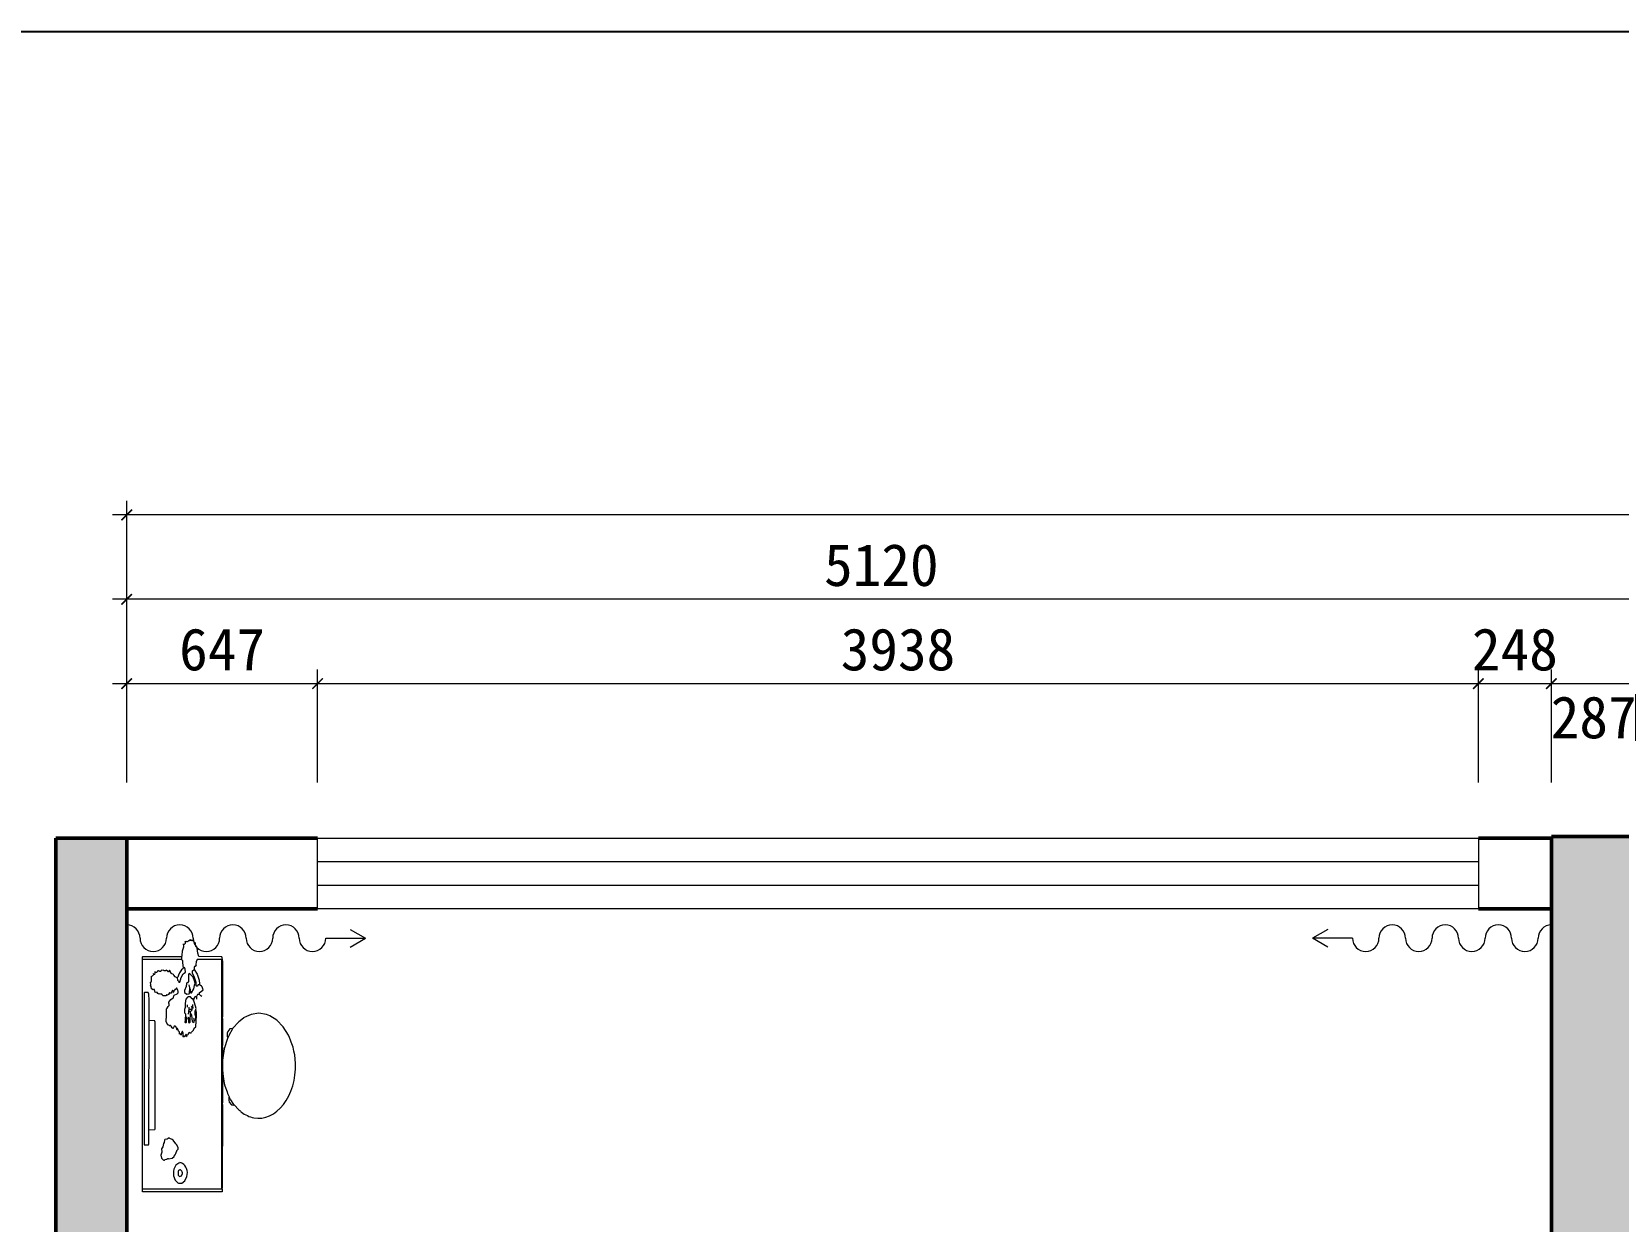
# Model space of a CAD drawing. Header units: millimetres. Extents: x 0 to 37800, y -37845 to -6163.
# Drawn here: x 10635 to 16018, y -15661 to -11624 of the extents above; entities that cross this region are included whole.
import ezdxf

# ---------------------------------------------------------------- set-up
doc = ezdxf.new("R2010")
doc.units = ezdxf.units.MM
doc.linetypes.add('ACAD_ISO07W100', pattern=[3, 0, -3])
doc.layers.get('0').update_dxf_attribs({"lineweight": 13})
for name, color, linetype in [('00图框', 7, 'Continuous'), ('SH-尺寸标注', 32, 'Continuous'), ('图框', 4, 'Continuous')]:
    doc.layers.add(name, color=color, linetype=linetype)
for name, color, linetype, lineweight in [('BS-承重墙柱', 7, 'Continuous', 50), ('BS-非承重墙', 7, 'Continuous', 50), ('DS-活动家具', 4, 'Continuous', 13), ('DS-绿化陈设', 4, 'Continuous', 9), ('DS-门窗', 7, 'Continuous', 13)]:
    doc.layers.add(name, color=color, linetype=linetype, lineweight=lineweight)
doc.styles.get("Standard").update_dxf_attribs({"font": 'SimSun.ttf'})
doc.dimstyles.new('D_20_2.35', dxfattribs={"dimtxt": 142.857143, "dimasz": 35.714286, "dimexe": 47.619048, "dimexo": 0, "dimgap": 0, "dimtad": 1, "dimdec": 0, "dimzin": 1, "dimdsep": 46, "dimtxsty": 'Standard', "dimblk": 'ARCHTICK', "dimcen": 0.09, "dimdle": 47.619048, "dimclrd": 252, "dimclre": 252, "dimclrt": 134, "dimadec": 0, "dimazin": 0, "dimtfac": 1, "dimtdec": 4, "dimtix": 1, "dimtmove": 2, "dimatfit": 3, "dimfxl": 335.714273, "dimfxlon": 1, "dimtolj": 1, "dimtzin": 0, "dimlwd": 9, "dimlwe": 9, "dimarcsym": 0})

# ---------------------------------------------------------------- blocks, each defined once
blk = doc.blocks.new('_Frame133990009')
at = {"layer": '00图框', "color": 7, "linetype": 'Continuous', "ltscale": 2, "flags": 128}
blk.add_lwpolyline([(-39567.3, -30715.3), (-0.6, -30715.3), (-0.6, -2146.6), (-39567.3, -2146.6), (-39567.3, -30715.3)], dxfattribs=at)
blk = doc.blocks.new('LEGEND_419482ea4d604c5f3dc52bcb665747f1_9c65a2e051254fae927d122b1666b06a')
at = {"layer": 'DS-活动家具', "color": 143, "linetype": 'Continuous', "ltscale": 2, "flags": 128}
for points in [[(324, 324), (321.4, 324.7), (303.1, 339.2), (301.9, 339.8), (293, 347), (290.9, 347.7), (255.1, 363.5), (216.8, 371.7), (183.9, 372.4), (162.1, 369.6), (138.9, 363.3), (131.1, 360.7), (109.9, 350.2), (105.1, 347.8), (94, 340), (91, 340), (90, 341), (82, 341), (75.9, 339.2), (67, 329.2), (65, 317), (66, 316), (64, 312), (52.2, 296.5), (52, 296), (50, 293), (47, 289), (45.2, 285.9), (43, 283), (42, 281)], [(66, 316), (68, 318), (83, 332), (84.9, 333.2), (92, 340)], [(206, 19), (234.9, 23.4), (247.9, 27.3), (260.9, 31.4), (278.1, 39.8), (284.9, 43.2), (294, 48), (302, 54), (330, 79.1), (352, 109.6), (367.1, 144.1), (371.4, 159.9), (375.6, 196.7), (371.8, 233.5), (365.3, 256.1), (359.8, 269.9), (359.2, 271.1), (346.8, 293.8), (324, 324), (322.9, 337), (314.6, 347.1), (308, 350)], [(308, 350), (297, 350), (293, 347)]]:
    blk.add_lwpolyline(points, dxfattribs=at)
at = {"layer": 'DS-活动家具', "color": 143, "linetype": 'Continuous', "ltscale": 2}
for centre, radius, start, end in [((228.8, 187.1), 209.1, 153.2985, 170.6629), ((200.1, 198), 179.1, 172.6192, 271.8999)]:
    blk.add_arc(centre, radius, start, end, dxfattribs=at)
blk = doc.blocks.new('LEGEND_bee3c24229fd41f2c24ca999340b6f9d_844497a292b14318857cef40e94787ee')
at = {"layer": 'DS-活动家具', "color": 143, "linetype": 'Continuous', "ltscale": 2, "flags": 128}
for points in [[(20.6, 22.9), (20.6, 417.5), (820.1, 417.5), (821.2, 416.3), (821.2, 221.9)], [(30.9, 417.5), (30.9, 24), (29.7, 21.7), (21.5, 22.2), (20.6, 22.9)], [(672.5, 385.4), (693.1, 387.1), (698.8, 390), (698.8, 408.3), (697.7, 409.5), (180.7, 409.5), (180.7, 388.9), (184.2, 387.1), (203.6, 386), (672.5, 385.4)], [(232.2, 385.4), (233.3, 355.8), (235.6, 354.6), (598.2, 354.6), (601.5, 356), (602.8, 356.9), (603.9, 385.4)], [(810.9, 221.9), (810.9, 417.5)], [(202.9, 282.4), (204.7, 285.9), (200.4, 295.2), (198.4, 304.6), (199, 306.5), (196.7, 308.8), (188.9, 310.2), (185, 312.9), (174.1, 317.1), (167, 323.7), (163.6, 323.7), (161.3, 321.4), (155.6, 321.4), (146.2, 326.6), (135.7, 324.1), (129.6, 315.3), (129.2, 312.2), (129.2, 308.8), (130.7, 305.5), (131.9, 297.2), (131.5, 296.2), (132.9, 294.1), (133.8, 292.8), (133.8, 289.4), (132.7, 288.2), (135.3, 271), (141.6, 260.6), (141.8, 259.6), (147.3, 254.8), (151.2, 251.9), (163.6, 245.9), (163.6, 243.6), (165.8, 241.3), (171.6, 241.3), (181.6, 248.2), (184.1, 252.8), (196.8, 265.1), (199.4, 269.8), (202.9, 282.4)], [(571.9, 248.2), (573, 247.1), (576.5, 247.1), (584.3, 253), (585.6, 256.2), (584.8, 257.5), (584.5, 259.6), (579.9, 264.2), (576.9, 267.5), (578.7, 269.9), (584.5, 275.6), (586.7, 279.1), (586.7, 281.4), (585.6, 282.5), (585.6, 284.8), (587.9, 287.1), (588.7, 291.1), (587.9, 291.7), (590.1, 293), (600.5, 299.7), (622.2, 299), (640.5, 298.1), (642.8, 298.5), (646.1, 296), (651.6, 291), (651.9, 288.2), (654.2, 285.9), (659.9, 285.9), (661.1, 287.1), (665.7, 287.1), (670.2, 281.4), (674.8, 276.8), (680.4, 265.5), (680.5, 264.2), (681.7, 263.1), (687.4, 261.9), (689.7, 259.6), (694.7, 245.2), (695.1, 244.6), (695.4, 243.6), (697.7, 241.3), (703.4, 241.3), (705.6, 242.7), (709, 244), (714.5, 248), (714.8, 249.3), (712.7, 250.7), (709.1, 252.8), (709.1, 257.3), (707, 258.8), (702.3, 263.1), (704.6, 265.4), (705.7, 266.5), (705.7, 268.8), (700, 274.5), (696.5, 274.5), (696.5, 280.2), (697.7, 281.4), (697.7, 283.6), (692, 288.2), (689.7, 292.8), (690.8, 298.5), (688.5, 299.7), (687.4, 300.8), (687.4, 314.5), (691.2, 320.1), (694.3, 327.1), (693.1, 328.3), (694.3, 334), (693.1, 336.3), (695.4, 342), (698.8, 344.3), (700, 345.4), (698.8, 355.7), (708.5, 358.6), (709.1, 359.1), (709.1, 363.7), (708, 364.9), (711.4, 372.9), (719.4, 374.5), (722.9, 377.4), (725.1, 376.3), (734.3, 377.4), (736.6, 374), (753.7, 372.9), (754.9, 374)], [(749.2, 244.8), (741.1, 243.6), (737.6, 239.3), (734.3, 236.8), (734.3, 232.2), (750.4, 225.5), (762.6, 215.2), (764.9, 211.4), (767.5, 204.7), (778.5, 205), (783.5, 208.2), (782.3, 213.9), (780.3, 216.3), (775.5, 224.2), (765.2, 234.5), (758.2, 238.8), (751.3, 242.2), (749.2, 244.8), (752.6, 256.2), (758.2, 262.1), (759.5, 263.1), (764, 275.6), (766.3, 276.8), (774.3, 283.6), (768.6, 288.2), (768.6, 291.7), (770.9, 293.9), (774.3, 299.7), (772, 301.9), (772, 310), (773.2, 311.1), (774.3, 312.2), (773.2, 322.5), (774.3, 323.7), (775.5, 324.8)], [(760.6, 356.9), (760.6, 361.4), (754.3, 369.1), (753.7, 372.9)], [(760.6, 361.4), (762.9, 362.6)], [(774.3, 323.7), (769.7, 327.1), (769.7, 332.8), (770.9, 334), (772, 340.8), (766.3, 348.8), (766.3, 354.6)], [(772, 340.8), (774.3, 340.8)], [(120.1, 232.2), (118.5, 237.8), (111.5, 252.5), (98.4, 262.2), (91.5, 264.2), (74.9, 263.7), (60.3, 255.6), (51.2, 241.7), (50.3, 239), (50.7, 222), (58.8, 206.9), (72.8, 197.1), (86.9, 194.4)], [(90.4, 240.2), (77.8, 240.2), (73.2, 233.3), (75.4, 223.7), (83.8, 218.6), (85.8, 218.5)], [(546.7, 217.3), (547.9, 216.2), (560.4, 216.2), (566.2, 219.6), (566.2, 220.7), (563.9, 223), (560.3, 223.8), (554.7, 225.3), (553.6, 227.6), (556.9, 229.1), (559.3, 233.3)], [(551.3, 197.9), (557, 201.3), (552.2, 205.9), (550.1, 205.9), (547.9, 208.2), (547.9, 209.3), (551.3, 216.2)], [(567.3, 239), (570.6, 240.5), (576.1, 244.6), (576.5, 247.1)], [(782.3, 213.9), (799.5, 217.3), (806.9, 218), (809.8, 221.9), (810.9, 221.9), (820.9, 221.8), (821.2, 221.9), (824.7, 220.1)], [(824.7, 220.1), (840.6, 219.1), (854.3, 212.5), (855.5, 211.6), (864.7, 213.9)], [(29.7, 21.7), (34.2, 19.2), (316.8, 18.3), (318, 19.4), (323.7, 19.4), (324.8, 18.3), (412.9, 18.3), (414, 19.4), (420.9, 19.4), (422, 18.3), (511.3, 18.3), (512.4, 19.4), (518.1, 19.4), (519.3, 18.3), (609.6, 18.3), (610.8, 19.4), (616.5, 19.4), (617.6, 18.3), (804.1, 18.3), (816.6, 21.1), (820.6, 24), (821.8, 137.2), (832.7, 142.5), (840.6, 143.5), (851.1, 146.8), (855.5, 152.1), (866.9, 153.8), (869.7, 158.8), (869.2, 160.1), (875, 162.4), (877.3, 162.4)], [(547.9, 199), (549, 197.9), (551.3, 197.9), (555.9, 194.4), (555.9, 191), (563.9, 186.4), (562.7, 184.1), (561.6, 183), (561.6, 176.1), (563.4, 173.6), (570.6, 163.4), (577.6, 160.1), (582.2, 152.1), (583.3, 152.1), (591.6, 152.7), (593.7, 151.5), (626.9, 149.4), (632.5, 149.8), (640.5, 152.1)], [(615.3, 191), (614.2, 189.9), (609.6, 189.9), (597, 188.7), (595.6, 183.5), (597, 181.9), (598.1, 181.6), (601.6, 180.1), (629.1, 178.4), (630.2, 178.4), (634.8, 177.3), (639.4, 170.4), (642.8, 170.4), (643.9, 171.6), (648.5, 170.4), (651.9, 173.8)], [(611.9, 163.6), (610.8, 162.4), (599.3, 162.4), (596.1, 166.4), (599.9, 170), (600.5, 169.9), (622.1, 172.1), (629.1, 178.4)], [(608.5, 153.3), (618.8, 153.3), (620, 154.1), (624.5, 156.7), (633.6, 156.7), (635.8, 155.3), (640.5, 152.1), (643.9, 151), (647.5, 151.8), (649.5, 152.5), (670.2, 162.7), (671.4, 163.6), (671.4, 164.7), (676.8, 168.2), (677.1, 170.4), (684.3, 179.6), (684.1, 191.2), (683.2, 193.4), (676.6, 202), (670.2, 204.2), (660, 205.2), (648.6, 206.3), (647.4, 205.9), (640.5, 208.2), (630.2, 208.2), (627.9, 205.9), (626.8, 204.7), (605.1, 206.4), (598.2, 207), (597, 205.9), (597, 200.2), (598.2, 199), (616.5, 197.9)], [(609.6, 189.9), (608.5, 197.9)], [(625.6, 188.7), (642.8, 185.3), (648.5, 186.4)], [(630.2, 178.4), (630.2, 179.6), (633.5, 181.1), (636, 186.1), (635.9, 186.4)], [(643.9, 171.6), (643.9, 172.7), (641.6, 173.8), (640.5, 175), (640.5, 183), (642.8, 185.3)], [(648.5, 194.4), (649.6, 193.3), (655.4, 193.3), (656.5, 194.4)], [(649.6, 168.1), (648.5, 170.4)], [(684, 149.8), (685.1, 155.6), (678.2, 162.4), (671.4, 163.6)], [(692, 135), (698.8, 133.8), (701.9, 125.7), (707.8, 116.8), (708, 116.7), (717.6, 120.5), (720.6, 124.7), (726.3, 136.1), (724.5, 140.4), (720.6, 146.4), (720.6, 149.8), (721.7, 151), (733.1, 151.5), (753.6, 161.3), (762.9, 169.3), (772, 169.3), (776.6, 161.3), (760.9, 145.7), (740.7, 136.7), (728.6, 135), (726.3, 136.1)], [(712.6, 181.9), (710.2, 180.1), (698.8, 179.6), (697.7, 178.4), (697.7, 173.8), (710.9, 161.9), (728, 156.8), (730.9, 156.7), (738.7, 159.3), (747.9, 163.8), (752.6, 167), (761.6, 181.4), (762.9, 186.4), (760.6, 188.7), (736.6, 189.9), (732, 194.4), (732, 196.7), (729.7, 199), (718.7, 200.5), (705.7, 209.3), (698.8, 209.3), (693, 197.1), (694.3, 185.3), (697.7, 183.5), (712.6, 181.9), (714.9, 182.5), (725.1, 185.2), (725.1, 185.3)], [(873.8, 207), (872.7, 205.9), (865.8, 205.9), (862.1, 210.9), (862.4, 212.7)], [(878.4, 170.4), (878.4, 171.6), (875, 175), (878.2, 181.7), (878.4, 181.9), (878.4, 183), (875, 185.3), (875, 188.7), (870.9, 194.1), (872.7, 199), (871.5, 200.2), (871.5, 205.9)], [(30.9, 24), (33.1, 23.7), (34.3, 22.9), (805.2, 22.9), (808.6, 24), (809.8, 25.2), (810.9, 26.3), (810.9, 145.3), (802.6, 150.3), (793.9, 152), (791.5, 151), (790.3, 153.3), (786.9, 155.6), (786.9, 159), (784.6, 161.3), (776.6, 161.3)], [(685.1, 123.5), (687.4, 127), (691.7, 133.9), (692, 135), (692.2, 143.8), (685.4, 149.5), (685, 149.6), (684, 149.8), (676, 148.7)]]:
    blk.add_lwpolyline(points, dxfattribs=at)
at = {"layer": 'DS-活动家具', "color": 143, "linetype": 'Continuous', "ltscale": 2}
for centre, radius, start, end in [((767.4, 364.7), 10.4, 228.932, 282.9955), ((71, 243.6), 29.1, 300.532, 329.468), ((79.9, 234.1), 40.3, 280.0718, 357.311), ((85.2, 230.4), 11, 351.156, 61.9741), ((561, 239.4), 6.31, 230.7445, 357.1805), ((700, 267.6), 5.12, 243.4349, 296.5651), ((610.7, 159.3), 6.45, 151.3123, 249.7998), ((641.7, 175), 10.5, 282.4686, 319.4589), ((653.7, 176), 8.82, 243.0198, 296.9802), ((883.3, 163.6), 8.39, 125.5351, 188.0677)]:
    blk.add_arc(centre, radius, start, end, dxfattribs=at)
blk = doc.blocks.new('LEGEND_57c5fc0c730fd751a285c9649168a8cd_d903ef54edaf4bb79c9648865005aeec')
at = {"layer": 'DS-绿化陈设', "color": 143, "linetype": 'Continuous', "ltscale": 2}
for p, q in [((758, 30), (810, 0)), ((4075, 30), (4023, 0)), ((758, -30), (810, 0)), ((4075, -30), (4023, 0))]:
    blk.add_line(p, q, dxfattribs=at)
at = {"layer": 'DS-绿化陈设', "color": 143, "linetype": 'Continuous', "ltscale": 2, "flags": 128}
for points in [[(675, 0), (810, 0)], [(4158, 0), (4023, 0)]]:
    blk.add_lwpolyline(points, dxfattribs=at)
at = {"layer": 'DS-绿化陈设', "color": 143, "linetype": 'Continuous', "ltscale": 2}
for centre, start, end in [((0, 0), 0, 90), ((90, 0), 180, 0), ((180, 0), 0, 180), ((270, 0), 180, 0), ((360, 0), 0, 180), ((450, 0), 180, 0), ((540, 0), 0, 180), ((630, 0), 180, 0), ((4293, 0), 0, 180), ((4383, 0), 180, 0), ((4473, 0), 0, 180), ((4563, 0), 180, 0), ((4653, 0), 0, 180), ((4743, 0), 180, 0), ((4833, 0), 90, 180), ((4203, 0), 180, 0)]:
    blk.add_arc(centre, 45, start, end, dxfattribs=at)
blk = doc.blocks.new('WINDOW_cf4119d23a8573c618a394d1558e07ab_cde02fb8ac0443cfa8fcb48fcd413373')
at = {"layer": 'DS-门窗', "color": 60, "linetype": 'Continuous', "ltscale": 2}
for p, q in [((-5193.5, 5907.2), (-1255.3, 5907.2)), ((-5193.5, 5667.2), (-5193.5, 5907.2)), ((-1255.3, 5907.2), (-1255.3, 5667.2)), ((-5193.5, 5827.2), (-1255.3, 5827.2)), ((-5193.5, 5747.2), (-1255.3, 5747.2)), ((-1255.3, 5667.2), (-5193.5, 5667.2))]:
    blk.add_line(p, q, dxfattribs=at)
blk = doc.blocks.new('ARCHITECTURE_27336af1f21f0133c7f7fc049e782da9_37d84af33b6548a89f78488cb841cf37')
at = {"color": 7, "linetype": 'ACAD_ISO07W100', "ltscale": 24}
blk.add_wipeout([(-1007.6, 5911.9), (-1007.6, 4172), (-357.6, 4172), (-357.6, 5365.3), (-434.2, 5365.3), (-434.2, 5605.4), (-357.6, 5605.4), (-357.6, 5911.9), (-357.6, 5911.9)], dxfattribs=at).dxf.layer = 'BS-承重墙柱'
at = {"layer": 'BS-承重墙柱', "color": 7, "linetype": 'Continuous', "ltscale": 2}
for p, q in [((-1007.6, 5912), (-1007.6, 4172)), ((-357.6, 5912), (-1007.6, 5912)), ((-1007.6, 4172), (-357.6, 4172))]:
    blk.add_line(p, q, dxfattribs=at)
at = {"color": 7, "linetype": 'ACAD_ISO07W100', "ltscale": 24}
blk.add_wipeout([(-434.2, 5365.4), (-357.6, 5365.4), (-357.6, 5605.3), (-434.2, 5605.3), (-434.2, 5605.3)], dxfattribs=at).dxf.layer = 'BS-承重墙柱'
at = {"layer": 'BS-承重墙柱'}
blk.add_hatch(color=8, dxfattribs=at).paths.add_polyline_path([(-1007.6, 5912), (-1007.6, 4172), (-357.6, 4172), (-357.6, 5365.4), (-434.2, 5365.4), (-434.2, 5605.4), (-357.6, 5605.4), (-357.6, 5912)], flags=0)
at = {"layer": 'BS-承重墙柱', "color": 7, "linetype": 'Continuous', "ltscale": 2}
for p, q in [((-357.6, 5605.4), (-357.6, 5912)), ((-434.2, 5365.4), (-434.2, 5605.4)), ((-434.2, 5605.4), (-357.6, 5605.4)), ((-357.6, 5365.4), (-357.6, 5605.4)), ((-357.6, 5365.4), (-434.2, 5365.4)), ((-357.6, 4172), (-357.6, 5365.4))]:
    blk.add_line(p, q, dxfattribs=at)
blk = doc.blocks.new('_ArchTick')
at = {"color": 0, "linetype": 'ByBlock', "const_width": 0.15}
blk.add_lwpolyline([(-0.5, -0.5), (0.5, 0.5)], dxfattribs=at)
blk = doc.blocks.new('*D170')
at = {"layer": 'Defpoints', "color": 0}
for p in [(11605, -13836.3), (10957.7, -14172), (11605, -14172)]:
    blk.add_point(p, dxfattribs=at)
at = {"layer": 'SH-尺寸标注', "color": 252, "linetype": 'Continuous', "lineweight": 9}
for p, q in [((10957.7, -14172), (10957.7, -13788.7)), ((11605, -14172), (11605, -13788.7)), ((10910, -13836.3), (11652.6, -13836.3))]:
    blk.add_line(p, q, dxfattribs=at)
at = {"layer": 'SH-尺寸标注', "color": 252, "lineweight": 9, "xscale": 35.71428581050463, "yscale": 35.71428581050463, "zscale": 35.71428581050463, "rotation": 180}
blk.add_blockref('_ArchTick', (10957.7, -13836.3), dxfattribs=at)
at = {"layer": 'SH-尺寸标注', "color": 252, "lineweight": 9, "xscale": 35.71428581050463, "yscale": 35.71428581050463, "zscale": 35.71428581050463}
blk.add_blockref('_ArchTick', (11605, -13836.3), dxfattribs=at)
at = {"layer": 'SH-尺寸标注', "color": 134, "insert": (11281.3, -13721), "char_height": 142.86, "attachment_point": 5}
blk.add_mtext('\\A1;647', dxfattribs=at)
blk = doc.blocks.new('*D169')
at = {"layer": 'Defpoints', "color": 0}
for p in [(15543.2, -13836.3), (11605, -14172), (15543.2, -14172)]:
    blk.add_point(p, dxfattribs=at)
at = {"layer": 'SH-尺寸标注', "color": 252, "linetype": 'Continuous', "lineweight": 9}
for p, q in [((11605, -14172), (11605, -13788.7)), ((15543.2, -14172), (15543.2, -13788.7)), ((11557.4, -13836.3), (15590.8, -13836.3))]:
    blk.add_line(p, q, dxfattribs=at)
at = {"layer": 'SH-尺寸标注', "color": 252, "lineweight": 9, "xscale": 35.71428581050463, "yscale": 35.71428581050463, "zscale": 35.71428581050463, "rotation": 180}
blk.add_blockref('_ArchTick', (11605, -13836.3), dxfattribs=at)
at = {"layer": 'SH-尺寸标注', "color": 252, "lineweight": 9, "xscale": 35.71428581050463, "yscale": 35.71428581050463, "zscale": 35.71428581050463}
blk.add_blockref('_ArchTick', (15543.2, -13836.3), dxfattribs=at)
at = {"layer": 'SH-尺寸标注', "color": 134, "insert": (13574.1, -13721), "char_height": 142.86, "attachment_point": 5}
blk.add_mtext('\\A1;3938', dxfattribs=at)
blk = doc.blocks.new('*D168')
at = {"layer": 'Defpoints', "color": 0}
for p in [(15790.9, -13836.3), (15543.2, -14172), (15790.9, -14172)]:
    blk.add_point(p, dxfattribs=at)
at = {"layer": 'SH-尺寸标注', "color": 252, "linetype": 'Continuous', "lineweight": 9}
for p, q in [((15543.2, -14172), (15543.2, -13788.7)), ((15790.9, -14172), (15790.9, -13788.7)), ((15495.6, -13836.3), (15838.5, -13836.3))]:
    blk.add_line(p, q, dxfattribs=at)
at = {"layer": 'SH-尺寸标注', "color": 252, "lineweight": 9, "xscale": 35.71428581050463, "yscale": 35.71428581050463, "zscale": 35.71428581050463, "rotation": 180}
blk.add_blockref('_ArchTick', (15543.2, -13836.3), dxfattribs=at)
at = {"layer": 'SH-尺寸标注', "color": 252, "lineweight": 9, "xscale": 35.71428581050463, "yscale": 35.71428581050463, "zscale": 35.71428581050463}
blk.add_blockref('_ArchTick', (15790.9, -13836.3), dxfattribs=at)
at = {"layer": 'SH-尺寸标注', "color": 134, "insert": (15667, -13721), "char_height": 142.86, "attachment_point": 5}
blk.add_mtext('\\A1;248', dxfattribs=at)
blk = doc.blocks.new('*D167')
at = {"layer": 'Defpoints', "color": 0}
for p in [(16077.7, -13836.3), (15790.9, -14172), (16077.7, -14172)]:
    blk.add_point(p, dxfattribs=at)
at = {"layer": 'SH-尺寸标注', "color": 252, "linetype": 'Continuous', "lineweight": 9}
for p, q in [((15790.9, -14172), (15790.9, -13788.7)), ((16077.7, -14172), (16077.7, -13788.7)), ((15743.2, -13836.3), (16125.3, -13836.3))]:
    blk.add_line(p, q, dxfattribs=at)
at = {"layer": 'SH-尺寸标注', "color": 252, "lineweight": 9, "xscale": 35.71428581050463, "yscale": 35.71428581050463, "zscale": 35.71428581050463, "rotation": 180}
blk.add_blockref('_ArchTick', (15790.9, -13836.3), dxfattribs=at)
at = {"layer": 'SH-尺寸标注', "color": 252, "lineweight": 9, "xscale": 35.71428581050463, "yscale": 35.71428581050463, "zscale": 35.71428581050463}
blk.add_blockref('_ArchTick', (16077.7, -13836.3), dxfattribs=at)
at = {"layer": 'SH-尺寸标注', "color": 134, "insert": (15934.3, -13951.6), "char_height": 142.86, "attachment_point": 5}
blk.add_mtext('\\A1;287', dxfattribs=at)
blk = doc.blocks.new('*D158')
at = {"layer": 'Defpoints', "color": 0}
for p in [(10957.7, -13550), (10957.7, -13885.7), (16077.7, -13885.7)]:
    blk.add_point(p, dxfattribs=at)
at = {"layer": 'SH-尺寸标注', "color": 252, "linetype": 'Continuous', "lineweight": 9}
for p, q in [((10957.7, -13885.7), (10957.7, -13502.4)), ((16077.7, -13885.7), (16077.7, -13502.4)), ((16125.3, -13550), (10910, -13550))]:
    blk.add_line(p, q, dxfattribs=at)
at = {"layer": 'SH-尺寸标注', "color": 252, "lineweight": 9, "xscale": 35.71428581050463, "yscale": 35.71428581050463, "zscale": 35.71428581050463, "rotation": 180}
blk.add_blockref('_ArchTick', (10957.7, -13550), dxfattribs=at)
at = {"layer": 'SH-尺寸标注', "color": 252, "lineweight": 9, "xscale": 35.71428581050463, "yscale": 35.71428581050463, "zscale": 35.71428581050463}
blk.add_blockref('_ArchTick', (16077.7, -13550), dxfattribs=at)
at = {"layer": 'SH-尺寸标注', "color": 134, "insert": (13517.7, -13434.7), "char_height": 142.86, "attachment_point": 5}
blk.add_mtext('\\A1;5120', dxfattribs=at)
blk = doc.blocks.new('*D136')
at = {"layer": 'Defpoints', "color": 0}
for p in [(10957.7, -13263.7), (10957.7, -13599.5), (27468, -13599.5)]:
    blk.add_point(p, dxfattribs=at)
at = {"layer": 'SH-尺寸标注', "color": 252, "linetype": 'Continuous', "lineweight": 9}
for p, q in [((10957.7, -13599.5), (10957.7, -13216.1)), ((27468, -13599.5), (27468, -13216.1)), ((27515.6, -13263.7), (10910, -13263.7))]:
    blk.add_line(p, q, dxfattribs=at)
at = {"layer": 'SH-尺寸标注', "color": 252, "lineweight": 9, "xscale": 35.71428581050463, "yscale": 35.71428581050463, "zscale": 35.71428581050463, "rotation": 180}
blk.add_blockref('_ArchTick', (10957.7, -13263.7), dxfattribs=at)
at = {"layer": 'SH-尺寸标注', "color": 252, "lineweight": 9, "xscale": 35.71428581050463, "yscale": 35.71428581050463, "zscale": 35.71428581050463}
blk.add_blockref('_ArchTick', (27468, -13263.7), dxfattribs=at)
at = {"layer": 'SH-尺寸标注', "color": 134, "insert": (19212.8, -13148.5), "char_height": 142.86, "attachment_point": 5}
blk.add_mtext('\\A1;16510', dxfattribs=at)

msp = doc.modelspace()

# ---------------------------------------------------------------- hatches: boundary and pattern name
at = {"layer": 'BS-承重墙柱'}
msp.add_hatch(color=8, dxfattribs=at).paths.add_polyline_path([(10957.7, -19080.2), (10957.7, -14360.2), (10717.7, -14360.2), (10717.7, -19080.2)], flags=0)

# ---------------------------------------------------------------- linework, layer by layer
at = {"layer": 'BS-承重墙柱', "color": 7, "linetype": 'Continuous', "ltscale": 2}
for p, q in [((10717.7, -14360.2), (10717.7, -19080.2)), ((10957.7, -14360.2), (10717.7, -14360.2)), ((10957.7, -14600.2), (10957.7, -14360.2)), ((10957.7, -19020.2), (10957.7, -14600.2))]:
    msp.add_line(p, q, dxfattribs=at)
at = {"layer": 'BS-非承重墙', "color": 7, "linetype": 'Continuous', "ltscale": 2}
for p, q in [((11605, -14360.2), (10957.7, -14360.2)), ((15790.9, -14360.2), (15543.2, -14360.2)), ((10957.7, -14600.2), (11605, -14600.2)), ((15543.2, -14600.2), (15790.9, -14600.2))]:
    msp.add_line(p, q, dxfattribs=at)

# ---------------------------------------------------------------- block references
at = {"layer": 'DS-活动家具', "color": 7, "rotation": 90.00000419434349}
for name, p, xscale, yscale in [('LEGEND_bee3c24229fd41f2c24ca999340b6f9d_844497a292b14318857cef40e94787ee', (11296.2, -15581.8), 0.9978870628291379, 0.6818737709573958), ('LEGEND_419482ea4d604c5f3dc52bcb665747f1_9c65a2e051254fae927d122b1666b06a', (11543.9, -15332.5), 1.005113840215581, 0.7022363165633596)]:
    msp.add_blockref(name, p, dxfattribs=dict(at, xscale=xscale, yscale=yscale))
at = {"layer": 'DS-绿化陈设', "color": 7}
msp.add_blockref('LEGEND_57c5fc0c730fd751a285c9649168a8cd_d903ef54edaf4bb79c9648865005aeec', (10957.8, -14700.2), dxfattribs=at)
at = {"layer": 'DS-门窗', "color": 7}
msp.add_blockref('WINDOW_cf4119d23a8573c618a394d1558e07ab_cde02fb8ac0443cfa8fcb48fcd413373', (16798.5, -20267.4), dxfattribs=at)
at = {"layer": '图框', "color": 7, "xscale": 0.8999999761581421, "yscale": 0.8999999761581421}
msp.add_blockref('_Frame133990009', (37291.5, -9692.2), dxfattribs=at)

# ---------------------------------------------------------------- dimensions: what is measured, and where the dimension line sits
at = {"layer": 'SH-尺寸标注', "color": 252, "linetype": 'Continuous'}
for base, p1, p2, picture, middle in [((10957.7, -13263.7), (27468, -13599.5), (10957.7, -13599.5), '*D136', (19212.8, -13148.5)), ((10957.7, -13550), (16077.7, -13885.7), (10957.7, -13885.7), '*D158', (13517.7, -13434.7)), ((11605, -13836.3), (10957.7, -14172), (11605, -14172), '*D170', (11281.3, -13721)), ((16077.7, -13836.3), (15790.9, -14172), (16077.7, -14172), '*D167', (15934.3, -13951.6))]:
    dim = msp.add_linear_dim(base=base, p1=p1, p2=p2, dimstyle='D_20_2.35', override={"dimscale": 1, "dimclrt": 134}, dxfattribs=at)
    dim.commit()
    dim.dimension.update_dxf_attribs({"geometry": picture, "text_midpoint": middle, "dimtype": 160})
for base, p1, p2, picture, middle in [((15543.2, -13836.3), (11605, -14172), (15543.2, -14172), '*D169', (13574.1, -13721)), ((15790.9, -13836.3), (15543.2, -14172), (15790.9, -14172), '*D168', (15667, -13721))]:
    dim = msp.add_linear_dim(base=base, p1=p1, p2=p2, angle=0, dimstyle='D_20_2.35', override={"dimscale": 1, "dimclrt": 134}, dxfattribs=at)
    dim.commit()
    dim.dimension.update_dxf_attribs({"geometry": picture, "text_midpoint": middle, "dimtype": 161})

# ---------------------------------------------------------------- next in the draw order: block references
at = {"layer": 'BS-承重墙柱', "color": 7}
msp.add_blockref('ARCHITECTURE_27336af1f21f0133c7f7fc049e782da9_37d84af33b6548a89f78488cb841cf37', (16798.5, -20267.4), dxfattribs=at)

doc.saveas('drawing.dxf')
